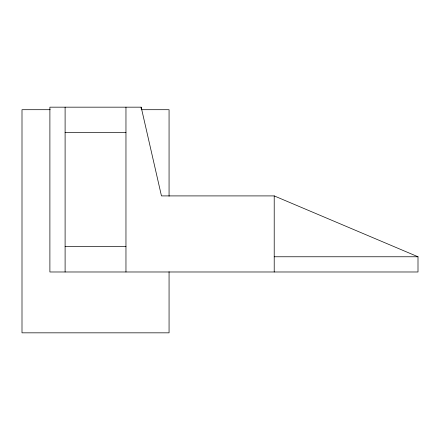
<?xml version="1.0" encoding="UTF-8"?>
<svg xmlns="http://www.w3.org/2000/svg" width="440" height="440" viewBox="0 0 440 440"><rect width="100%" height="100%" fill="white"/><g stroke="black" fill="none" stroke-linecap="round" stroke-linejoin="round"><path stroke-width="0.66" d="M141.174 107.168L49.891 107.168L49.891 271.981L418 271.981L418 256.768L274.214 195.91L161.458 195.91L141.174 107.168L141.174 108.543M50.177 109.703L22 109.703L22 332.833L169.065 332.833L169.065 271.728M141.576 109.703L169.065 109.703L169.065 196.207M65.104 132.523L125.961 132.523M65.104 246.626L125.961 246.626M274.214 256.768L418 256.768M274.214 195.91L274.214 271.981M125.961 107.168L125.961 271.981M65.104 107.168L65.104 271.981"/></g></svg>
